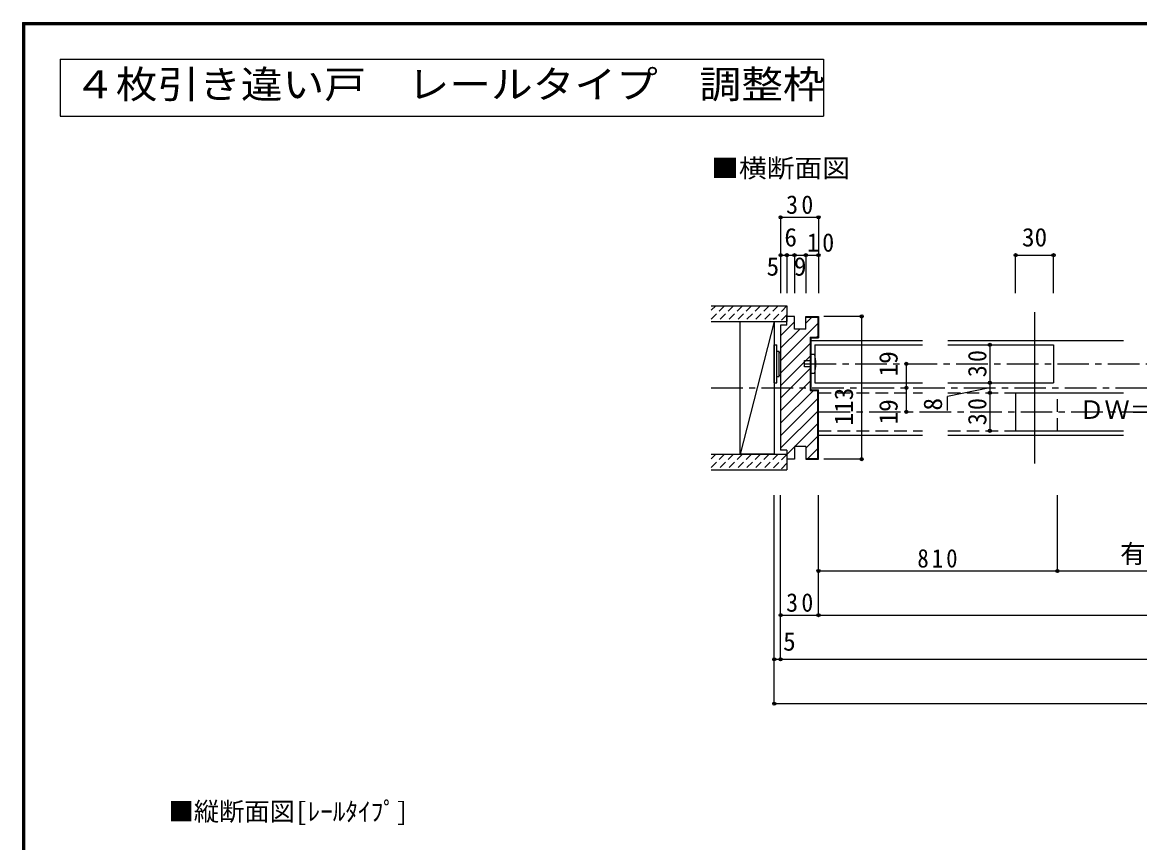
# Model space of a CAD drawing. Units: millimetres, scale not verified. Extents: x -973 to 977, y -718 to 696.
# Drawn here: x -973 to -89, y 46 to 696 of the extents above; entities that cross this region are included whole.
import ezdxf
from ezdxf.enums import TextEntityAlignment as Align

# ---------------------------------------------------------------- set-up
doc = ezdxf.new("R2010")
doc.units = ezdxf.units.MM
doc.header["$LTSCALE"] = 5
doc.header["$PDMODE"] = 32
doc.header["$PDSIZE"] = 2.5
for name, pattern in [('CHAIN1', [8, 5, -1, 1, -1]), ('DASHED1', [1.8, 1.2, -0.6]), ('DASHED2', [3, 2, -1])]:
    doc.linetypes.add(name, pattern=pattern)
for name, color, linetype in [('0-1_通り芯', 4, 'CHAIN1'), ('0-2_柱', 7, 'Continuous'), ('0-3_仕上', 2, 'Continuous'), ('0-4_枠', 3, 'Continuous'), ('0-6_扉', 6, 'Continuous'), ('0-7_金物', 7, 'Continuous'), ('0-A_文字', 3, 'Continuous'), ('0-B_寸法', 7, 'Continuous'), ('0-C_ﾊｯﾁ', 4, 'Continuous'), ('F-1_通り芯', 6, 'Continuous')]:
    doc.layers.add(name, color=color, linetype=linetype)
doc.styles.add('ＭＳ ゴシック', font='')
doc.styles.get('ＭＳ ゴシック').set_extended_font_data('MS Gothic')

msp = doc.modelspace()

# ---------------------------------------------------------------- linework, layer by layer
at = {"layer": '0-1_通り芯'}
for p, q in [((-354.316, 425.5), (357.698, 425.5)), ((-428.316, 406.5), (431.653, 406.5)), ((-343.316, 387.5), (346.698, 387.5))]:
    msp.add_line(p, q, dxfattribs=at)
at = {"layer": '0-2_柱'}
for p, q in [((-405.316, 459), (-378.316, 459)), ((-405.316, 354), (-405.316, 459)), ((-378.316, 459), (-405.316, 354)), ((-378.316, 459), (-378.316, 354)), ((-378.316, 354), (-405.316, 354))]:
    msp.add_line(p, q, dxfattribs=at)
at = {"layer": '0-3_仕上'}
for p, q in [((-428.316, 471.5), (-368.316, 471.5)), ((-368.316, 471.5), (-368.316, 459)), ((-428.316, 459), (-368.316, 459)), ((-428.316, 354), (-368.316, 354)), ((-368.316, 354), (-368.316, 341.5)), ((-428.316, 341.5), (-368.316, 341.5))]:
    msp.add_line(p, q, dxfattribs=at)
at = {"layer": '0-4_枠'}
for p, q in [((-368.316, 456), (-368.316, 463)), ((-362.316, 463), (-368.316, 463)), ((-362.316, 453), (-362.316, 463)), ((-353.316, 453), (-353.316, 463)), ((-353.316, 463), (-343.316, 463)), ((-353.316, 462.5), (-343.816, 462.5)), ((-343.816, 462.5), (-343.816, 446.5)), ((-343.316, 463), (-343.316, 446)), ((-368.316, 456), (-373.316, 456)), ((-373.316, 456), (-373.316, 357)), ((-353.316, 453), (-362.316, 453)), ((-349.816, 446.5), (-343.816, 446.5)), ((-349.816, 446.5), (-349.816, 404.5)), ((-349.316, 446), (-343.316, 446)), ((-349.316, 446), (-349.316, 405)), ((-349.816, 404.5), (-343.816, 404.5)), ((-349.316, 405), (-343.316, 405)), ((-343.816, 350.5), (-343.816, 404.5)), ((-343.316, 350), (-343.316, 405)), ((-368.316, 357), (-373.316, 357)), ((-368.316, 357), (-368.316, 350)), ((-362.316, 360), (-362.316, 350)), ((-353.316, 360), (-362.316, 360)), ((-353.316, 360), (-353.316, 350)), ((-362.316, 350), (-368.316, 350)), ((-353.316, 350.5), (-343.816, 350.5)), ((-353.316, 350), (-343.316, 350))]:
    msp.add_line(p, q, dxfattribs=at)
at = {"layer": '0-4_枠', "color": 4}
for p, q in [((-349.316, 444), (-261.066, 444)), ((-241.066, 444), (-102.066, 444)), ((-343.316, 369), (-261.066, 369)), ((-241.066, 369), (-102.066, 369))]:
    msp.add_line(p, q, dxfattribs=at)
at = {"layer": '0-6_扉', "color": 3}
msp.add_line((-172.312, 466.5), (-172.312, 346.5), dxfattribs=at)
at = {"layer": '0-6_扉'}
for p, q in [((-346.316, 440.5), (-346.316, 410.5)), ((-346.316, 440.5), (-261.066, 440.5)), ((-241.066, 440.5), (-157.312, 440.5)), ((-157.312, 440.5), (-157.312, 410.5)), ((-346.316, 410.5), (-261.066, 410.5)), ((-241.066, 410.5), (-157.312, 410.5)), ((-187.312, 402.5), (-187.312, 372.5)), ((-187.312, 402.5), (-102.066, 402.5)), ((-187.312, 372.5), (-102.066, 372.5))]:
    msp.add_line(p, q, dxfattribs=at)
at = {"layer": '0-6_扉', "color": 2, "linetype": 'DASHED2'}
for p, q in [((-343.316, 372.5), (-343.316, 402.5)), ((-343.316, 402.5), (-261.066, 402.5)), ((-241.066, 402.5), (-154.312, 402.5)), ((-154.312, 372.5), (-154.312, 402.5)), ((-343.316, 372.5), (-261.066, 372.5)), ((-241.066, 372.5), (-154.312, 372.5))]:
    msp.add_line(p, q, dxfattribs=at)
at = {"layer": '0-7_金物'}
for p, q in [((-378.316, 440.568), (-376.316, 440.568)), ((-378.316, 410.568), (-378.316, 440.568)), ((-376.316, 410.568), (-376.316, 440.568)), ((-376.316, 435.568), (-374.316, 435.568)), ((-374.316, 415.568), (-374.316, 435.568)), ((-374.316, 434.568), (-373.309, 434.568)), ((-354.316, 423), (-354.316, 428)), ((-354.316, 428), (-349.316, 428)), ((-376.316, 415.568), (-374.316, 415.568)), ((-374.316, 416.568), (-373.309, 416.568)), ((-349.316, 423), (-354.316, 423)), ((-349.316, 418), (-346.316, 418)), ((-378.316, 410.568), (-376.316, 410.568))]:
    msp.add_line(p, q, dxfattribs=at)
msp.add_lwpolyline([(-346.316, 433), (-349.316, 433), (-349.316, 418)], dxfattribs=at)
msp.add_arc((-373.941, 425.5), 28.625, 344.81071, 15.18929, dxfattribs=at)
at = {"layer": '0-A_文字'}
for p, q in [((-943.333, 666.667), (-943.333, 621.667)), ((-943.333, 666.667), (-339.286, 666.667)), ((-339.286, 666.667), (-339.286, 621.667)), ((-943.333, 621.667), (-339.286, 621.667))]:
    msp.add_line(p, q, dxfattribs=at)
at = {"layer": '0-B_寸法', "color": 4}
for p, q in [((-373.316, 541.5), (-373.316, 481.5)), ((-373.316, 541.5), (-343.316, 541.5)), ((-343.316, 541.5), (-343.316, 481.5)), ((-373.316, 511.5), (-343.316, 511.5)), ((-368.316, 511.5), (-368.316, 481.5)), ((-362.316, 511.5), (-362.316, 481.5)), ((-353.316, 511.5), (-353.316, 481.5)), ((-187.312, 511.5), (-157.312, 511.5)), ((-187.312, 481.5), (-187.312, 511.5)), ((-157.312, 481.5), (-157.312, 511.5)), ((-309.122, 463), (-339.186, 463)), ((-309.122, 350), (-309.122, 462)), ((-207.718, 440.5), (-207.718, 410.5)), ((-273.819, 425.5), (-273.819, 406.5)), ((-207.718, 410.5), (-207.718, 372.5)), ((-273.819, 406.5), (-273.819, 387.5)), ((-207.718, 406.5), (-241.173, 399.709)), ((-241.173, 388.666), (-241.173, 399.709)), ((-309.122, 350), (-339.186, 350)), ((-378.316, 156.5), (-378.316, 321.5)), ((-373.316, 191.5), (-373.316, 321.5)), ((-343.316, 226.5), (-343.316, 321.5)), ((-154.312, 261.5), (-154.312, 321.5)), ((-343.316, 261.5), (-154.312, 261.5)), ((-154.312, 261.5), (157.695, 261.5)), ((-373.316, 226.5), (-343.316, 226.5)), ((-343.316, 226.5), (346.698, 226.5)), ((-373.316, 191.5), (-378.316, 191.5)), ((376.698, 191.5), (-373.316, 191.5)), ((-378.316, 156.5), (381.684, 156.5))]:
    msp.add_line(p, q, dxfattribs=at)
at = {"layer": '0-B_寸法'}
for p in [(-373.316, 541.5), (-343.316, 541.5), (-373.316, 511.5), (-368.316, 511.5), (-362.316, 511.5), (-353.316, 511.5), (-343.316, 511.5), (-187.312, 511.5), (-157.312, 511.5), (-309.122, 463), (-207.718, 440.5), (-273.819, 425.5), (-273.819, 406.5), (-207.718, 410.5), (-207.718, 410.5), (-207.718, 402.5), (-273.819, 387.5), (-207.718, 372.5), (-309.122, 350), (-343.316, 261.5), (-154.312, 261.5), (-373.316, 226.5), (-343.316, 226.5), (-378.316, 191.5), (-373.316, 191.5), (-378.316, 156.5)]:
    msp.add_point(p, dxfattribs=at)
at = {"layer": '0-C_ﾊｯﾁ', "linetype": 'DASHED1'}
for p, q in [((-424.666, 471.5), (-428.316, 467.851)), ((-417.595, 471.5), (-428.316, 460.78)), ((-410.524, 471.5), (-423.024, 459)), ((-403.453, 471.5), (-415.953, 459)), ((-396.382, 471.5), (-408.882, 459)), ((-389.311, 471.5), (-401.811, 459)), ((-382.24, 471.5), (-394.74, 459)), ((-375.169, 471.5), (-387.669, 459)), ((-368.316, 471.282), (-380.598, 459)), ((-368.316, 464.211), (-373.527, 459)), ((-424.666, 354), (-428.316, 350.351)), ((-417.595, 354), (-428.316, 343.28)), ((-410.524, 354), (-423.024, 341.5)), ((-403.453, 354), (-415.953, 341.5)), ((-396.382, 354), (-408.882, 341.5)), ((-389.311, 354), (-401.811, 341.5)), ((-382.24, 354), (-394.74, 341.5)), ((-375.169, 354), (-387.669, 341.5)), ((-368.316, 353.782), (-380.598, 341.5)), ((-368.316, 346.711), (-373.527, 341.5))]:
    msp.add_line(p, q, dxfattribs=at)
at = {"layer": '0-C_ﾊｯﾁ'}
for p, q in [((-368.316, 462.584), (-367.9, 463)), ((-353.316, 457.785), (-348.601, 462.5)), ((-373.316, 447.684), (-362.316, 458.684)), ((-373.316, 427.885), (-343.816, 457.385)), ((-373.316, 437.785), (-358.101, 453)), ((-344.802, 446.5), (-343.816, 447.486)), ((-373.316, 417.986), (-349.816, 441.486)), ((-373.316, 408.086), (-349.816, 431.586)), ((-373.316, 398.187), (-349.816, 421.687)), ((-373.316, 388.287), (-349.816, 411.787)), ((-373.316, 378.388), (-347.204, 404.5)), ((-373.316, 368.488), (-343.816, 397.988)), ((-373.316, 358.589), (-343.816, 388.089)), ((-362.005, 360), (-343.816, 378.189)), ((-353.316, 358.79), (-343.816, 368.29)), ((-368.316, 353.689), (-362.316, 359.689)), ((-351.706, 350.5), (-343.816, 358.39))]:
    msp.add_line(p, q, dxfattribs=at)
at = {"layer": 'F-1_通り芯'}
for p, q in [((-973.347, 695.833), (-973.347, -700.833)), ((-973.347, 695.833), (976.653, 695.833)), ((-973.347, 695), (976.653, 695)), ((-973.347, 694.167), (976.653, 694.167)), ((-972.514, 695.833), (-972.514, -700.833)), ((-971.68, 695.833), (-971.68, -700.833))]:
    msp.add_line(p, q, dxfattribs=at)

# ---------------------------------------------------------------- texts
at = {"layer": '0-A_文字', "style": 'ＭＳ ゴシック', "width": 1.1}
msp.add_text('４枚引き違い戸\u3000レールタイプ\u3000調整枠', height=21.99, dxfattribs=at).set_placement((-932.381, 629.167), align=Align.BOTTOM_LEFT)
at = {"layer": '0-A_文字', "color": 7, "style": 'ＭＳ ゴシック', "width": 1.1}
msp.add_text('■横断面図', height=14.66, dxfattribs=at).set_placement((-428.316, 568.633), align=Align.BOTTOM_LEFT)
at = {"layer": '0-A_文字', "color": 7, "style": 'ＭＳ ゴシック'}
msp.add_text('■縦断面図[ﾚｰﾙﾀｲﾌﾟ]', height=14.66, dxfattribs=at).set_placement((-857.651, 59.319), align=Align.BOTTOM_LEFT)
at = {"layer": '0-B_寸法', "style": 'ＭＳ ゴシック'}
for s, p in [('6', (-370.316, 514)), ('30', (-182.312, 514)), ('5', (-384.431, 490.882)), ('9', (-362.816, 490.882)), ('ＤＷ＝810', (-137.066, 377.5)), ('5', (-371.316, 194))]:
    msp.add_text(s, height=14.66, dxfattribs=at).set_placement(p, align=Align.BOTTOM_LEFT)
for s, p in [('19', (-276.319, 415.5)), ('113', (-311.622, 376.65)), ('19', (-276.319, 377.5)), ('8', (-241.173, 388.497))]:
    msp.add_text(s, height=14.66, rotation=90, dxfattribs=at).set_placement(p, align=Align.BOTTOM_LEFT)
at = {"layer": '0-B_寸法', "char_height": 14.66, "attachment_point": 7, "style": 'ＭＳ ゴシック'}
for s, insert in [('\\T1.27;\\W0.95;30', (-368.941, 544)), ('\\T1.27;\\W0.95;10', (-352.394, 514)), ('\\T1.16;有効開口寸法＝1,554', (-104.559, 264)), ('\\T1.27;\\W0.9;810', (-265.064, 264)), ('\\T1.27;\\W0.95;30', (-368.941, 229))]:
    msp.add_mtext(s, dxfattribs=dict(at, insert=insert))
at = {"layer": '0-B_寸法', "char_height": 14.66, "attachment_point": 7, "rotation": 90, "style": 'ＭＳ ゴシック'}
for insert in [(-210.218, 414.875), (-210.218, 376.875)]:
    msp.add_mtext('\\T1.27;\\W0.95;30', dxfattribs=dict(at, insert=insert))

doc.saveas('drawing.dxf')
